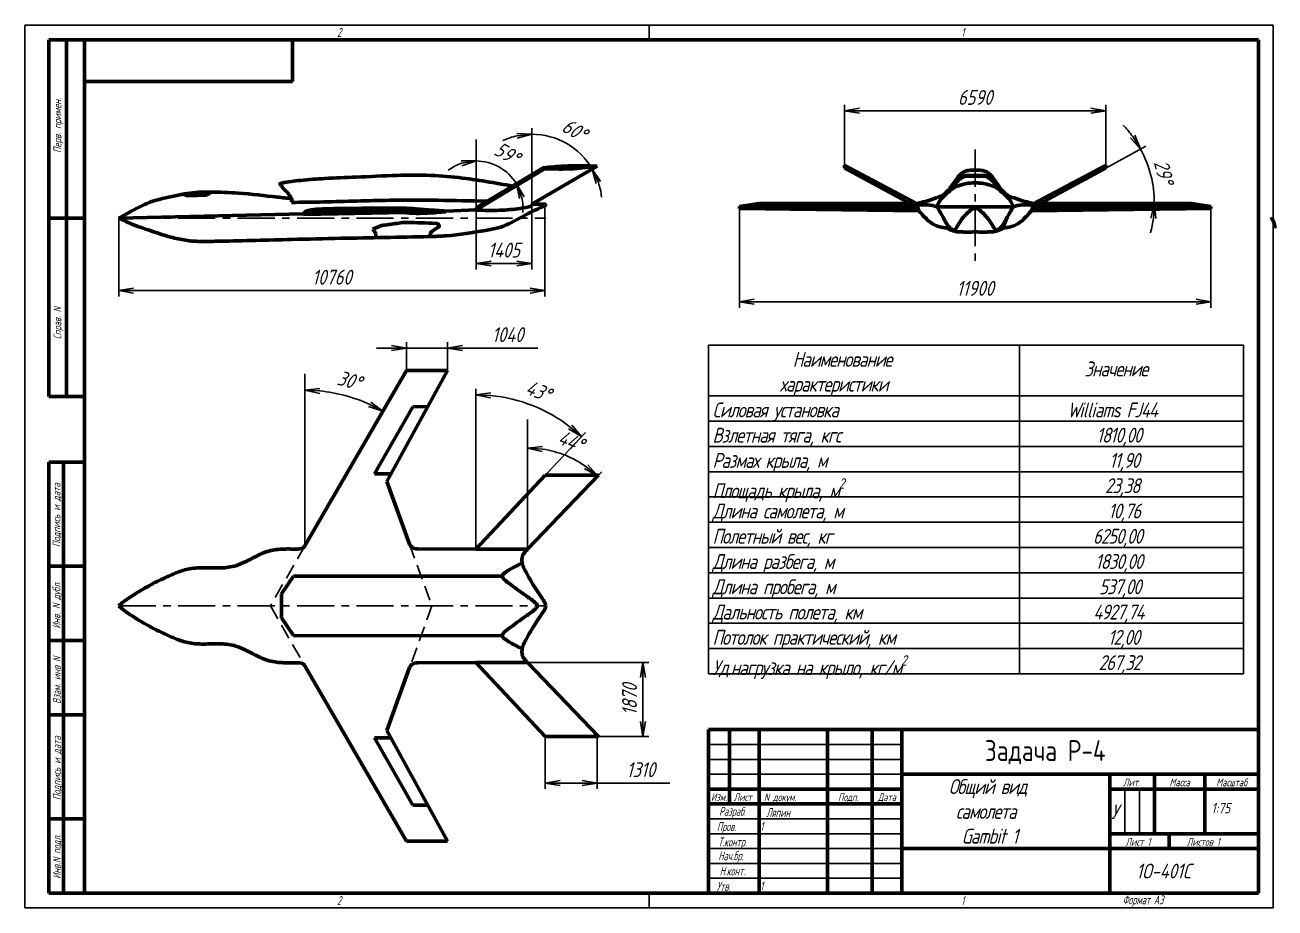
# Model space of a CAD drawing. Header units: millimetres. Extents: x -985956116104 to 1932156, y -552630487266 to 633586.
# Drawn here: x 5975.8 to 6396.4, y 34982.3 to 35279.3 of the extents above; entities that cross this region are included whole.
import ezdxf
from ezdxf.enums import TextEntityAlignment as Align

# ---------------------------------------------------------------- set-up
doc = ezdxf.new("R2010")
doc.units = ezdxf.units.MM
doc.linetypes.add('CENTER', pattern=[2, 1.25, -0.25, 0.25, -0.25])
doc.linetypes.add('DASHED', pattern=[0.75, 0.5, -0.25])
for name, color, linetype, lineweight in [('_axes (Оси)', 6, 'CENTER', 30), ('_basic (Основной)', 4, 'Continuous', 60), ('_contour (Тонкий)', 7, 'Continuous', 30), ('_inscription (Знаки)', 30, 'Continuous', 80), ('_invisible (Невидимый)', 1, 'DASHED', 30), ('_remote (Тонкий)', 9, 'Continuous', 30), ('_text (Надписи)', 2, 'Continuous', 30)]:
    doc.layers.add(name, color=color, linetype=linetype, lineweight=lineweight)
doc.styles.add('ESKD', font='eskd.shx', dxfattribs={"oblique": 15, "height": 5})
doc.dimstyles.new('ESKD', dxfattribs={"dimtxt": 5, "dimasz": 5, "dimexe": 2, "dimexo": 0, "dimgap": 2, "dimtad": 1, "dimtoh": 1, "dimzin": 12, "dimdsep": 46, "dimtxsty": 'ESKD', "dimblk1": 'OPEN', "dimblk2": 'OPEN', "dimsah": 1, "dimcen": 5, "dimclrd": 256, "dimclre": 256, "dimclrt": 2, "dimadec": 0, "dimazin": 0, "dimtfac": 1, "dimtmove": 0, "dimatfit": 3, "dimldrblk": 'OPEN', "dimfxl": 1, "dimtolj": 1, "dimtzin": 12, "dimlwd": -1, "dimlwe": -1, "dimarcsym": 0})

# ---------------------------------------------------------------- blocks, each defined once
blk = doc.blocks.new('_OPEN')
at = {"color": 0, "linetype": 'ByBlock'}
for p, q in [((-1, 0.167), (0, 0)), ((0, 0), (-1, -0.167)), ((0, 0), (-1, 0))]:
    blk.add_line(p, q, dxfattribs=at)
blk = doc.blocks.new('*D159')
at = {"layer": '_contour (Тонкий)', "transparency": 16777216}
for p, q in [((6127.58, 35218.63), (6127.58, 35235.59)), ((6128.26, 35218.25), (6142.85, 35226.89))]:
    blk.add_line(p, q, dxfattribs=at)
for start, end in [(108.2726, 126.5453), (30.646, 90), (354.1007, 12.3733)]:
    blk.add_arc((6127.58, 35217.84), 15.74, start, end, dxfattribs=at)
at = {"layer": '_contour (Тонкий)', "transparency": 16777216, "xscale": 5, "yscale": 5, "zscale": 5}
for p, rotation in [((6127.58, 35233.59), 9.13632201867267), ((6141.12, 35225.87), 111.5096560559234)]:
    blk.add_blockref('_OPEN', p, dxfattribs=dict(at, rotation=rotation))
at = {"layer": '_contour (Тонкий)', "color": 2, "transparency": 16777216, "insert": (6137.98, 35236.1), "char_height": 5, "attachment_point": 5, "rotation": 330.323, "style": 'ESKD'}
blk.add_mtext('\\A1;59%%d', dxfattribs=at)
blk = doc.blocks.new('*D160')
at = {"layer": '_contour (Тонкий)', "transparency": 16777216}
for p, q in [((6146.31, 35220.18), (6146.31, 35244.56)), ((6147.33, 35219.6), (6168.39, 35231.87))]:
    blk.add_line(p, q, dxfattribs=at)
for start, end in [(102.1844, 114.3688), (30.2249, 90), (5.8561, 18.0405)]:
    blk.add_arc((6146.31, 35219), 23.56, start, end, dxfattribs=at)
at = {"layer": '_contour (Тонкий)', "transparency": 16777216, "xscale": 5, "yscale": 5, "zscale": 5}
for p, rotation in [((6146.31, 35242.56), 6.092197182976633), ((6166.66, 35230.86), 114.1326863469128)]:
    blk.add_blockref('_OPEN', p, dxfattribs=dict(at, rotation=rotation))
at = {"layer": '_contour (Тонкий)', "color": 2, "transparency": 16777216, "insert": (6160.67, 35244), "char_height": 5, "attachment_point": 5, "rotation": 330.1124, "style": 'ESKD'}
blk.add_mtext('\\A1;60%%d', dxfattribs=at)
blk = doc.blocks.new('*D161')
at = {"layer": '_contour (Тонкий)', "transparency": 16777216}
for p, q in [((6069.98, 35106.7), (6069.98, 35158.46)), ((6071.29, 35106.35), (6097.2, 35151.15))]:
    blk.add_line(p, q, dxfattribs=at)
blk.add_arc((6069.98, 35104.08), 52.38, 65.4351, 84.5284, dxfattribs=at)
at = {"layer": '_contour (Тонкий)', "transparency": 16777216, "xscale": 5, "yscale": 5, "zscale": 5}
for p, rotation in [((6069.98, 35156.46), 177.2641927663991), ((6096.2, 35149.42), 332.6992771616618)]:
    blk.add_blockref('_OPEN', p, dxfattribs=dict(at, rotation=rotation))
at = {"layer": '_contour (Тонкий)', "color": 2, "transparency": 16777216, "insert": (6084.92, 35159.78), "char_height": 5, "attachment_point": 5, "rotation": 344.9817, "style": 'ESKD'}
blk.add_mtext('\\A1;30%%d', dxfattribs=at)
blk = doc.blocks.new('*D163')
at = {"layer": '_contour (Тонкий)', "transparency": 16777216}
for p, q in [((6127.43, 35105.61), (6127.43, 35156.96)), ((6129.2, 35104.91), (6164.39, 35142.3))]:
    blk.add_line(p, q, dxfattribs=at)
blk.add_arc((6127.43, 35103.02), 51.94, 52.2611, 84.4824, dxfattribs=at)
at = {"layer": '_contour (Тонкий)', "transparency": 16777216, "xscale": 5, "yscale": 5, "zscale": 5}
for p, rotation in [((6127.43, 35154.96), 177.2412162404071), ((6163.02, 35140.85), 319.5022836391869)]:
    blk.add_blockref('_OPEN', p, dxfattribs=dict(at, rotation=rotation))
at = {"layer": '_contour (Тонкий)', "color": 2, "transparency": 16777216, "insert": (6148.52, 35156.22), "char_height": 5, "attachment_point": 5, "rotation": 338.3717, "style": 'ESKD'}
blk.add_mtext('\\A1;43%%d', dxfattribs=at)
blk = doc.blocks.new('*D164')
at = {"layer": '_contour (Тонкий)', "transparency": 16777216}
for p, q in [((6144.9, 35104.67), (6144.9, 35139.03)), ((6146.07, 35104.19), (6169.85, 35129))]:
    blk.add_line(p, q, dxfattribs=at)
blk.add_arc((6144.9, 35102.96), 34.07, 54.64, 81.5832, dxfattribs=at)
at = {"layer": '_contour (Тонкий)', "transparency": 16777216, "xscale": 5, "yscale": 5, "zscale": 5}
for p, rotation in [((6144.9, 35137.03), 175.7916156680211), ((6168.46, 35127.56), 320.4316411084169)]:
    blk.add_blockref('_OPEN', p, dxfattribs=dict(at, rotation=rotation))
at = {"layer": '_contour (Тонкий)', "color": 2, "transparency": 16777216, "insert": (6159.52, 35139.37), "char_height": 5, "attachment_point": 5, "rotation": 338.1116, "style": 'ESKD'}
blk.add_mtext('\\A1;44%%d', dxfattribs=at)
blk = doc.blocks.new('*D634')
at = {"layer": '_contour (Тонкий)', "transparency": 16777216}
for p, q in [((6150.72, 35219.1), (6150.72, 35187.99)), ((6007.3, 35214.38), (6007.3, 35187.99)), ((6012.3, 35189.99), (6145.72, 35189.99))]:
    blk.add_line(p, q, dxfattribs=at)
at = {"layer": 'Defpoints', "color": 0, "transparency": 16777216}
for p in [(6150.72, 35219.1), (6007.3, 35214.38), (6150.72, 35189.99)]:
    blk.add_point(p, dxfattribs=at)
at = {"layer": '_contour (Тонкий)', "transparency": 16777216, "xscale": 5, "yscale": 5, "zscale": 5, "rotation": 180}
blk.add_blockref('_OPEN', (6007.3, 35189.99), dxfattribs=at)
at = {"layer": '_contour (Тонкий)', "transparency": 16777216, "xscale": 5, "yscale": 5, "zscale": 5}
blk.add_blockref('_OPEN', (6150.72, 35189.99), dxfattribs=at)
at = {"layer": '_contour (Тонкий)', "color": 2, "transparency": 16777216, "insert": (6079.01, 35194.49), "char_height": 5, "attachment_point": 5, "style": 'ESKD'}
blk.add_mtext('\\A1;10760', dxfattribs=at)
blk = doc.blocks.new('*D635')
at = {"layer": '_contour (Тонкий)', "transparency": 16777216}
for p, q in [((6127.57, 35217.04), (6127.57, 35197.09)), ((6146.31, 35218.35), (6146.31, 35197.09)), ((6132.57, 35199.09), (6141.31, 35199.09))]:
    blk.add_line(p, q, dxfattribs=at)
at = {"layer": 'Defpoints', "color": 0, "transparency": 16777216}
for p in [(6127.57, 35217.04), (6146.31, 35218.35), (6146.31, 35199.09)]:
    blk.add_point(p, dxfattribs=at)
at = {"layer": '_contour (Тонкий)', "transparency": 16777216, "xscale": 5, "yscale": 5, "zscale": 5, "rotation": 180}
blk.add_blockref('_OPEN', (6127.57, 35199.09), dxfattribs=at)
at = {"layer": '_contour (Тонкий)', "transparency": 16777216, "xscale": 5, "yscale": 5, "zscale": 5}
blk.add_blockref('_OPEN', (6146.31, 35199.09), dxfattribs=at)
at = {"layer": '_contour (Тонкий)', "color": 2, "transparency": 16777216, "insert": (6136.94, 35203.59), "char_height": 5, "attachment_point": 5, "style": 'ESKD'}
blk.add_mtext('\\A1;1405', dxfattribs=at)
blk = doc.blocks.new('*D636')
at = {"layer": '_contour (Тонкий)', "transparency": 16777216}
for p, q in [((6099.09, 35170.66), (6094.09, 35170.66)), ((6104.09, 35163.08), (6104.09, 35172.66)), ((6104.09, 35170.66), (6117.95, 35170.66)), ((6117.95, 35163.08), (6117.95, 35172.66)), ((6122.95, 35170.66), (6148.38, 35170.66))]:
    blk.add_line(p, q, dxfattribs=at)
at = {"layer": 'Defpoints', "color": 0, "transparency": 16777216}
for p in [(6117.95, 35170.66), (6104.09, 35163.08), (6117.95, 35163.08)]:
    blk.add_point(p, dxfattribs=at)
at = {"layer": '_contour (Тонкий)', "transparency": 16777216, "xscale": 5, "yscale": 5, "zscale": 5}
blk.add_blockref('_OPEN', (6104.09, 35170.66), dxfattribs=at)
at = {"layer": '_contour (Тонкий)', "transparency": 16777216, "xscale": 5, "yscale": 5, "zscale": 5, "rotation": 180}
blk.add_blockref('_OPEN', (6117.95, 35170.66), dxfattribs=at)
at = {"layer": '_contour (Тонкий)', "color": 2, "transparency": 16777216, "insert": (6138.17, 35175.16), "char_height": 5, "attachment_point": 5, "style": 'ESKD'}
blk.add_mtext('\\A1;1040', dxfattribs=at)
blk = doc.blocks.new('*D637')
at = {"layer": '_contour (Тонкий)', "transparency": 16777216}
for p, q in [((6144.9, 35064.89), (6185.68, 35064.89)), ((6183.68, 35059.89), (6183.68, 35044.99)), ((6150.8, 35039.99), (6185.68, 35039.99))]:
    blk.add_line(p, q, dxfattribs=at)
at = {"layer": 'Defpoints', "color": 0, "transparency": 16777216}
for p in [(6144.9, 35064.89), (6150.8, 35039.99), (6183.68, 35039.99)]:
    blk.add_point(p, dxfattribs=at)
at = {"layer": '_contour (Тонкий)', "transparency": 16777216, "xscale": 5, "yscale": 5, "zscale": 5}
for p, rotation in [((6183.68, 35064.89), 90), ((6183.68, 35039.99), 270)]:
    blk.add_blockref('_OPEN', p, dxfattribs=dict(at, rotation=rotation))
at = {"layer": '_contour (Тонкий)', "color": 2, "transparency": 16777216, "insert": (6179.18, 35052.44), "char_height": 5, "attachment_point": 5, "rotation": 90, "style": 'ESKD'}
blk.add_mtext('\\A1;1870', dxfattribs=at)
blk = doc.blocks.new('*D639')
at = {"layer": '_contour (Тонкий)', "transparency": 16777216}
for p, q in [((6150.8, 35039.99), (6150.8, 35022.34)), ((6168.24, 35039.99), (6168.24, 35022.34)), ((6155.8, 35024.34), (6163.24, 35024.34)), ((6168.24, 35024.34), (6192.71, 35024.34))]:
    blk.add_line(p, q, dxfattribs=at)
at = {"layer": 'Defpoints', "color": 0, "transparency": 16777216}
for p in [(6150.8, 35039.99), (6168.24, 35039.99), (6168.24, 35024.34)]:
    blk.add_point(p, dxfattribs=at)
at = {"layer": '_contour (Тонкий)', "transparency": 16777216, "xscale": 5, "yscale": 5, "zscale": 5, "rotation": 180}
blk.add_blockref('_OPEN', (6150.8, 35024.34), dxfattribs=at)
at = {"layer": '_contour (Тонкий)', "transparency": 16777216, "xscale": 5, "yscale": 5, "zscale": 5}
blk.add_blockref('_OPEN', (6168.24, 35024.34), dxfattribs=at)
at = {"layer": '_contour (Тонкий)', "color": 2, "transparency": 16777216, "insert": (6182.98, 35028.84), "char_height": 5, "attachment_point": 5, "style": 'ESKD'}
blk.add_mtext('\\A1;1310', dxfattribs=at)
blk = doc.blocks.new('*D640')
at = {"layer": '_contour (Тонкий)', "transparency": 16777216}
blk.add_line((6339.41, 35231.21), (6352.9, 35238.52), dxfattribs=at)
for start, end in [(35.948, 43.4308), (359.9526, 28.4653), (344.9871, 352.4698)]:
    blk.add_arc((6317.46, 35219.31), 38.31, start, end, dxfattribs=at)
at = {"layer": 'Defpoints', "color": 0, "transparency": 16777216}
for p in [(6339.41, 35231.21), (6355.25, 35225.6), (6314.76, 35219.31), (6317.46, 35219.31), (6368.16, 35219.27)]:
    blk.add_point(p, dxfattribs=at)
at = {"layer": '_contour (Тонкий)', "transparency": 16777216, "xscale": 5, "yscale": 5, "zscale": 5}
for p, rotation in [((6351.14, 35237.57), 302.2066410890864), ((6355.77, 35219.28), 86.21119021761704)]:
    blk.add_blockref('_OPEN', p, dxfattribs=dict(at, rotation=rotation))
at = {"layer": '_contour (Тонкий)', "color": 2, "transparency": 16777216, "insert": (6358.96, 35229.82), "char_height": 5, "attachment_point": 5, "rotation": 284.2089, "style": 'ESKD'}
blk.add_mtext('\\A1;29°', dxfattribs=at)
blk = doc.blocks.new('*D641')
at = {"layer": '_contour (Тонкий)', "transparency": 16777216}
for p, q in [((6251.51, 35232.19), (6251.51, 35252.45)), ((6256.51, 35250.45), (6334.41, 35250.45)), ((6339.41, 35232.19), (6339.41, 35252.45))]:
    blk.add_line(p, q, dxfattribs=at)
at = {"layer": 'Defpoints', "color": 0, "transparency": 16777216}
for p in [(6339.41, 35250.45), (6251.51, 35232.19), (6339.41, 35232.19)]:
    blk.add_point(p, dxfattribs=at)
at = {"layer": '_contour (Тонкий)', "transparency": 16777216, "xscale": 5, "yscale": 5, "zscale": 5, "rotation": 180}
blk.add_blockref('_OPEN', (6251.51, 35250.45), dxfattribs=at)
at = {"layer": '_contour (Тонкий)', "transparency": 16777216, "xscale": 5, "yscale": 5, "zscale": 5}
blk.add_blockref('_OPEN', (6339.41, 35250.45), dxfattribs=at)
at = {"layer": '_contour (Тонкий)', "color": 2, "transparency": 16777216, "insert": (6295.46, 35254.95), "char_height": 5, "attachment_point": 5, "style": 'ESKD'}
blk.add_mtext('\\A1;6590', dxfattribs=at)
blk = doc.blocks.new('*D717')
at = {"layer": '_contour (Тонкий)', "transparency": 16777216}
for p, q in [((6216.13, 35217.63), (6216.13, 35184.23)), ((6374.8, 35217.63), (6374.8, 35184.23)), ((6221.13, 35186.23), (6369.8, 35186.23))]:
    blk.add_line(p, q, dxfattribs=at)
at = {"layer": 'Defpoints', "color": 0, "transparency": 16777216}
for p in [(6216.13, 35217.63), (6374.8, 35217.63), (6374.8, 35186.23)]:
    blk.add_point(p, dxfattribs=at)
at = {"layer": '_contour (Тонкий)', "transparency": 16777216, "xscale": 5, "yscale": 5, "zscale": 5, "rotation": 180}
blk.add_blockref('_OPEN', (6216.13, 35186.23), dxfattribs=at)
at = {"layer": '_contour (Тонкий)', "transparency": 16777216, "xscale": 5, "yscale": 5, "zscale": 5}
blk.add_blockref('_OPEN', (6374.8, 35186.23), dxfattribs=at)
at = {"layer": '_contour (Тонкий)', "color": 2, "transparency": 16777216, "insert": (6295.46, 35190.73), "char_height": 5, "attachment_point": 5, "style": 'ESKD'}
blk.add_mtext('\\A1;11900', dxfattribs=at)

msp = doc.modelspace()

# ---------------------------------------------------------------- linework, layer by layer
at = {"layer": '_axes (Оси)', "ltscale": 10, "transparency": 33554687}
for p, q in [((6295.463, 35237.434), (6295.463, 35199.174)), ((6007.3, 35214.38), (6150.992, 35214.38)), ((6007.3, 35083.926), (6150.992, 35083.926))]:
    msp.add_line(p, q, dxfattribs=at)
at = {"layer": '_basic (Основной)', "transparency": 33554687}
for p, q in [((5983.775, 35274.311), (5995.775, 35274.311)), ((5983.775, 35154.311), (5983.775, 35274.311)), ((5989.775, 35274.311), (5989.775, 35154.311)), ((5995.775, 34987.311), (5995.775, 35274.311)), ((5995.775, 35274.311), (6390.775, 35274.311)), ((6065.775, 35260.311), (6065.775, 35274.311)), ((6390.775, 35274.311), (6390.775, 34987.311)), ((5995.775, 35260.311), (6065.775, 35260.311)), ((6251.512, 35232.186), (6275.868, 35219.31)), ((6251.512, 35232.186), (6251.512, 35231.212)), ((6339.413, 35232.186), (6315.057, 35219.31)), ((6339.413, 35232.186), (6339.413, 35231.212)), ((6150.533, 35230.968), (6127.575, 35217.101)), ((6127.579, 35217.845), (6150.362, 35231.343)), ((6168.303, 35231.817), (6146.294, 35218.995)), ((6150.533, 35230.968), (6150.324, 35231.321)), ((6251.512, 35231.212), (6273.468, 35219.308)), ((6339.413, 35231.212), (6317.457, 35219.308)), ((6028.632, 35222.374), (6030.534, 35221.89)), ((6030.534, 35221.89), (6036.818, 35222.035)), ((6036.818, 35222.035), (6038.717, 35223.102)), ((6007.3, 35214.38), (6069.444, 35215.817)), ((6069.577, 35215.524), (6069.444, 35215.817)), ((6069.577, 35215.524), (6103.783, 35216.2)), ((6069.755, 35216.19), (6100.715, 35216.931)), ((6100.715, 35216.931), (6103.727, 35216.606)), ((6103.727, 35216.606), (6103.783, 35216.2)), ((6117.33, 35216.731), (6107.368, 35217.526)), ((6117.33, 35216.731), (6127.575, 35217.101)), ((6117.33, 35216.731), (6117.335, 35216.504)), ((6127.579, 35217.845), (6127.575, 35217.101)), ((6150.72, 35219.097), (6146.294, 35218.995)), ((6146.294, 35218.995), (6146.309, 35218.349)), ((6222.764, 35219.266), (6216.127, 35218.293)), ((6222.622, 35218.804), (6216.127, 35218.293)), ((6216.127, 35218.293), (6216.127, 35217.63)), ((6222.72, 35218.161), (6216.127, 35217.63)), ((6276.529, 35216.769), (6216.127, 35217.63)), ((6276.168, 35218.78), (6222.622, 35218.804)), ((6276.168, 35217.763), (6222.72, 35218.161)), ((6276.168, 35219.31), (6222.764, 35219.266)), ((6276.168, 35218.78), (6276.161, 35217.763)), ((6276.168, 35218.78), (6276.168, 35219.31)), ((6276.529, 35216.769), (6276.168, 35217.763)), ((6314.396, 35216.769), (6314.757, 35217.763)), ((6314.396, 35216.769), (6374.798, 35217.63)), ((6314.757, 35219.31), (6368.161, 35219.266)), ((6314.757, 35218.78), (6314.757, 35219.31)), ((6314.757, 35218.78), (6368.303, 35218.804)), ((6314.757, 35218.78), (6314.764, 35217.763)), ((6314.757, 35217.763), (6368.205, 35218.161)), ((6368.161, 35219.266), (6374.798, 35218.293)), ((6368.205, 35218.161), (6374.798, 35217.63)), ((6368.303, 35218.804), (6374.798, 35218.293)), ((6374.798, 35218.293), (6374.798, 35217.63)), ((5983.775, 35214.311), (5995.775, 35214.311)), ((6095.753, 35211.912), (6092.82, 35210.658)), ((6092.82, 35210.658), (6093.799, 35209.129)), ((6093.799, 35209.129), (6093.823, 35207.772)), ((6111.93, 35209.218), (6112.322, 35208.175)), ((6069.979, 35104.08), (6104.091, 35163.075)), ((6117.954, 35163.075), (6097.514, 35125.821)), ((6104.091, 35163.075), (6117.954, 35163.075)), ((5983.775, 35154.311), (5995.775, 35154.311)), ((6106.323, 35150.931), (6093.335, 35128.298)), ((6111.311, 35150.968), (6106.323, 35150.931)), ((5995.775, 35132.311), (5983.775, 35132.311)), ((5983.775, 34987.311), (5983.775, 35132.311)), ((5988.775, 35132.311), (5988.775, 34987.311)), ((6093.335, 35128.298), (6098.874, 35128.298)), ((6127.425, 35103.017), (6150.798, 35127.857)), ((6168.75, 35127.857), (6144.895, 35102.962)), ((6150.798, 35127.857), (6168.75, 35127.857)), ((6097.514, 35125.821), (6105.178, 35104.668)), ((6107.967, 35103.079), (6127.425, 35103.017)), ((6127.425, 35103.017), (6144.895, 35102.962)), ((5983.775, 35097.311), (5995.775, 35097.311)), ((6062.059, 35087.988), (6066.091, 35093.939)), ((6066.091, 35093.939), (6136.313, 35093.955)), ((6062.059, 35083.926), (6062.059, 35087.988)), ((6062.059, 35083.926), (6062.059, 35083.926)), ((6062.059, 35083.926), (6062.059, 35079.864)), ((6062.059, 35083.926), (6062.059, 35083.926)), ((6062.059, 35079.864), (6066.091, 35073.912)), ((5995.775, 35072.311), (5983.775, 35072.311)), ((6066.091, 35073.912), (6136.313, 35073.896)), ((6107.967, 35064.773), (6127.425, 35064.834)), ((6127.425, 35064.834), (6144.895, 35064.889)), ((6127.425, 35064.834), (6150.798, 35039.994)), ((6168.75, 35039.994), (6144.895, 35064.889)), ((6069.979, 35063.772), (6104.091, 35004.776)), ((6097.514, 35042.03), (6105.178, 35063.183)), ((5983.775, 35047.311), (5995.775, 35047.311)), ((6106.323, 35016.92), (6093.335, 35039.553)), ((6093.335, 35039.553), (6098.874, 35039.553)), ((6117.954, 35004.776), (6097.514, 35042.03)), ((6150.798, 35039.994), (6168.75, 35039.994)), ((6270.775, 34987.311), (6270.775, 35042.311)), ((6111.311, 35016.883), (6106.323, 35016.92)), ((5995.775, 35012.311), (5983.775, 35012.311)), ((6104.091, 35004.776), (6117.954, 35004.776)), ((5983.775, 34987.311), (5995.775, 34987.311)), ((6390.775, 34987.311), (5995.775, 34987.311))]:
    msp.add_line(p, q, dxfattribs=at)
at = {"layer": '_basic (Основной)', "linetype": 'Continuous', "transparency": 33554687}
for p, q in [((6205.775, 35042.311), (6390.775, 35042.311)), ((6205.775, 34987.311), (6205.775, 35042.311)), ((6212.775, 35017.311), (6212.775, 35042.311)), ((6222.775, 35042.311), (6222.775, 34987.311)), ((6245.775, 34987.311), (6245.775, 35042.311)), ((6260.775, 35042.311), (6260.775, 34987.311)), ((6390.775, 35027.311), (6270.775, 35027.311)), ((6340.775, 35027.311), (6340.775, 34987.311)), ((6355.775, 35027.311), (6355.775, 35007.311)), ((6372.775, 35007.311), (6372.775, 35027.311)), ((6270.775, 35022.311), (6205.775, 35022.311)), ((6340.775, 35022.311), (6390.775, 35022.311)), ((6205.775, 35017.311), (6270.775, 35017.311)), ((6390.775, 35007.311), (6340.775, 35007.311)), ((6360.775, 35002.311), (6360.775, 35007.311)), ((6270.775, 35002.311), (6390.775, 35002.311))]:
    msp.add_line(p, q, dxfattribs=at)
at = {"layer": '_basic (Основной)', "transparency": 33554687}
for points, start_tangent, end_tangent in [([(6065.439, 35219.649), (6065.559, 35220.224), (6065.41, 35220.917), (6064.275, 35222.588), (6062.031, 35225.185), (6061.726, 35225.517), (6061.528, 35225.851), (6061.841, 35226.049), (6062.284, 35226.165), (6068.56, 35227.052), (6076.628, 35227.684), (6087.096, 35228.138), (6100.995, 35228.735), (6110.88, 35228.794), (6121.797, 35227.966), (6139.959, 35225.12)], (0.0038824, 0.0129931), (0.0131361, -0.0023244)), ([(6150.324, 35231.321), (6157.103, 35231.846), (6168.303, 35231.817)], (0.0132861, 0.0012299), (0.0133457, -0.0003648)), ([(6168.303, 35231.817), (6160.446, 35230.982), (6150.533, 35230.968)], (-0.013242, -0.0017185), (-0.0133541, 0.0003692)), ([(6276.168, 35219.31), (6278.645, 35219.95), (6282.383, 35221.148), (6285.368, 35222.598), (6287.491, 35225.17), (6289.277, 35227.595), (6291.006, 35229.491), (6292.29, 35230.16), (6293.517, 35230.411), (6294.744, 35230.439), (6295.463, 35230.439)], (0.0129679, 0.0032103), (0.0133294, 0.0000283)), ([(6295.463, 35228.427), (6293.852, 35228.476), (6292.875, 35228.49), (6291.977, 35228.37), (6291.163, 35228.059), (6289.982, 35227.232), (6288.502, 35225.689), (6287.597, 35224.692), (6286.762, 35223.745), (6286.065, 35222.814)], (-0.0133276, 0.000363), (-0.0077906, -0.0108349)), ([(6295.463, 35228.68), (6294.063, 35228.716), (6292.232, 35228.662), (6290.993, 35228.285), (6290.257, 35227.819), (6288.713, 35226.33), (6286.992, 35224.454)], (-0.0133156, 0.0003241), (-0.0089894, -0.0098227)), ([(6314.757, 35219.31), (6312.28, 35219.95), (6308.542, 35221.148), (6305.557, 35222.598), (6303.434, 35225.17), (6301.648, 35227.595), (6299.919, 35229.491), (6298.636, 35230.16), (6297.408, 35230.411), (6296.181, 35230.439), (6295.463, 35230.439)], (-0.0129679, 0.0032103), (-0.0133294, 0.0000283)), ([(6295.463, 35228.68), (6296.862, 35228.716), (6298.693, 35228.662), (6299.932, 35228.285), (6300.668, 35227.819), (6302.212, 35226.33), (6303.933, 35224.454)], (0.0133156, 0.0003241), (0.0089894, -0.0098227)), ([(6295.463, 35228.427), (6297.073, 35228.476), (6298.05, 35228.49), (6298.948, 35228.37), (6299.762, 35228.059), (6300.943, 35227.232), (6302.423, 35225.689), (6303.328, 35224.692), (6304.163, 35223.745), (6304.86, 35222.814)], (0.0133276, 0.000363), (0.0077906, -0.0108349)), ([(6282.642, 35218.141), (6282.948, 35219), (6284.128, 35220.92), (6286.455, 35223.138), (6288.534, 35224.628), (6290.396, 35225.433), (6292.132, 35225.916), (6294.191, 35226.167), (6295.463, 35226.167)], (0.0041658, 0.012681), (0.0133352, -0.000237)), ([(6308.283, 35218.141), (6307.977, 35219), (6306.797, 35220.92), (6304.47, 35223.138), (6302.391, 35224.628), (6300.529, 35225.433), (6298.793, 35225.916), (6296.734, 35226.167), (6295.463, 35226.167)], (-0.0041658, 0.012681), (-0.0133352, -0.000237)), ([(6007.3, 35214.38), (6010.608, 35216.172), (6017.799, 35219.686), (6026.272, 35221.874), (6030.285, 35222.669), (6038.103, 35223.106), (6047.7, 35222.755), (6060.755, 35221.424), (6065.41, 35220.917)], (0.0117188, 0.0063305), (0.0132554, -0.001425)), ([(6065.439, 35219.649), (6076.377, 35219.795), (6098.453, 35220.357), (6131.271, 35220.032)], (0.0133328, 0.0001322), (0.0133342, -0.0003008)), ([(6007.3, 35214.38), (6011.528, 35212.454), (6017.527, 35210.272), (6024.842, 35207.978), (6029.897, 35206.916), (6031.905, 35206.646), (6034.945, 35206.52), (6041.353, 35206.592), (6065.435, 35207.178), (6082.058, 35207.56), (6111.702, 35208.157), (6117.528, 35208.419), (6130.759, 35210.235), (6134.992, 35211.076), (6141.984, 35214.216), (6150.376, 35218.345), (6150.878, 35218.676), (6150.937, 35218.911), (6150.72, 35219.097)], (0.01205, -0.0057322), (-0.0135278, 0.0072665)), ([(6069.444, 35215.817), (6069.843, 35216.277), (6071.102, 35216.907), (6074.77, 35217.409), (6084.335, 35217.608)], (0.008266, 0.0106274), (0.0133499, 0.0000935)), ([(6107.368, 35217.526), (6103.126, 35217.697), (6093.707, 35217.699), (6084.335, 35217.608)], (-0.0133206, 0.0006221), (-0.0133315, -0.000116)), ([(6103.727, 35216.606), (6106.987, 35216.978), (6111.196, 35217.076), (6117.33, 35216.731)], (0.0132272, 0.0017433), (0.0132996, -0.0009726)), ([(6103.783, 35216.2), (6105.229, 35216.057), (6107.542, 35215.958), (6111.052, 35216.039), (6117.335, 35216.504)], (0.0132582, -0.001435), (0.0132868, 0.0011419)), ([(6146.309, 35218.349), (6142.363, 35217.628), (6135.554, 35216.999), (6127.575, 35217.042)], (-0.013087, -0.0025685), (-0.0133349, 0.0003429)), ([(6276.168, 35218.78), (6278.184, 35218.774), (6280.959, 35218.648), (6282.642, 35218.141)], (0.0132973, -0.00014), (0.012649, -0.004504)), ([(6285.782, 35211.082), (6284.002, 35211.301), (6281.078, 35212.476), (6278.011, 35215.169), (6276.529, 35216.769)], (-0.0133063, 0.0011376), (-0.0089963, 0.0098108)), ([(6282.642, 35218.141), (6284.324, 35215.283), (6286.814, 35211.242), (6287.704, 35210.421), (6288.432, 35209.942)], (0.0069415, -0.0113492), (0.0113635, -0.0070096)), ([(6282.642, 35218.141), (6285.036, 35218.108), (6291.015, 35218.126), (6295.463, 35218.126)], (0.0133319, -0.0002212), (0.0133332, -0.0000284)), ([(6295.463, 35218.126), (6294.118, 35217.172), (6291.154, 35214.181), (6288.432, 35209.942)], (-0.0110256, -0.0075085), (-0.0067163, -0.0115509)), ([(6308.283, 35218.141), (6305.889, 35218.108), (6299.91, 35218.126), (6295.463, 35218.126)], (-0.0133319, -0.0002212), (-0.0133332, -0.0000284)), ([(6295.463, 35218.126), (6296.807, 35217.172), (6299.771, 35214.181), (6302.493, 35209.942)], (0.0110256, -0.0075085), (0.0067163, -0.0115509)), ([(6308.283, 35218.141), (6306.601, 35215.283), (6304.111, 35211.242), (6303.221, 35210.421), (6302.493, 35209.942)], (-0.0069415, -0.0113492), (-0.0113635, -0.0070096)), ([(6305.143, 35211.082), (6306.923, 35211.301), (6309.847, 35212.476), (6312.914, 35215.169), (6314.396, 35216.769)], (0.0133063, 0.0011376), (0.0089963, 0.0098108)), ([(6314.757, 35218.78), (6312.741, 35218.774), (6309.967, 35218.648), (6308.283, 35218.141)], (-0.0132973, -0.00014), (-0.012649, -0.004504)), ([(6111.93, 35209.218), (6113.418, 35210.398), (6114.682, 35211.204), (6115.026, 35211.445), (6115.179, 35211.565), (6115.113, 35211.874), (6114.633, 35212.484), (6114.145, 35212.57), (6104.208, 35212.864), (6102.668, 35212.829), (6100.364, 35212.504), (6095.753, 35211.912)], (0.0100724, 0.008702), (-0.0132496, -0.0014776)), ([(6305.143, 35211.082), (6305.123, 35211.547), (6305.346, 35212.472), (6306.291, 35214.704)], (-0.0011485, 0.0133668), (0.0055144, 0.0120654)), ([(6396.33, 35211.02), (6396.35, 35211.485), (6396.127, 35212.41), (6395.182, 35214.641)], (0.0011485, 0.0133668), (-0.0055144, 0.0120654)), ([(6295.463, 35209.717), (6292.752, 35209.662), (6291.167, 35209.689), (6289.746, 35209.744), (6288.051, 35210.044), (6285.782, 35211.082)], (-0.0133294, -0.000434), (-0.0118265, 0.0063984)), ([(6295.463, 35209.717), (6298.173, 35209.662), (6299.758, 35209.689), (6301.18, 35209.744), (6302.874, 35210.044), (6305.143, 35211.082)], (0.0133294, -0.000434), (0.0118265, 0.0063984)), ([(6007.3, 35083.926), (6008.917, 35085.298), (6013.566, 35088.375), (6019, 35091.527), (6024.179, 35093.971), (6027.951, 35095.548), (6030.013, 35096.127), (6032.346, 35096.562), (6038.018, 35096.726), (6041.726, 35096.708), (6046.714, 35097.452), (6049.807, 35098.719), (6054.446, 35101.056), (6056.562, 35101.997), (6059.185, 35102.667), (6063.986, 35103.066), (6066.669, 35103.03), (6067.881, 35103.066), (6068.695, 35103.193), (6069.455, 35103.518), (6069.979, 35104.08)], (0.010033, 0.0088034), (0.0083522, 0.0107027)), ([(6105.178, 35104.668), (6105.876, 35103.644), (6107.967, 35103.079)], (0.0065296, -0.0123915), (0.0145778, -0.0010825)), ([(6144.895, 35102.962), (6144.159, 35102.221), (6143.327, 35101.086), (6143.025, 35100.065), (6143.1, 35098.363), (6144.745, 35094.542), (6149.894, 35086.29), (6150.82, 35084.683), (6150.992, 35083.926)], (-0.0095213, -0.009285), (0.0024035, -0.0132154)), ([(6143.097, 35098.377), (6141.467, 35097.564), (6139.433, 35096.48), (6137.684, 35095.395), (6136.81, 35094.691), (6136.43, 35094.311), (6136.315, 35094.007), (6136.582, 35093.341), (6138.597, 35091.533), (6144.304, 35087.366), (6147.251, 35085.178), (6147.992, 35084.436), (6148.192, 35084.138), (6148.231, 35083.926)], (-0.011963, -0.0058985), (0.0014632, -0.0134765)), ([(6007.3, 35083.926), (6008.917, 35082.554), (6013.566, 35079.476), (6019, 35076.324), (6024.179, 35073.88), (6027.951, 35072.303), (6030.013, 35071.724), (6032.346, 35071.289), (6038.018, 35071.125), (6041.726, 35071.143), (6046.714, 35070.399), (6049.807, 35069.132), (6054.446, 35066.795), (6056.562, 35065.854), (6059.185, 35065.184), (6063.986, 35064.786), (6066.669, 35064.821), (6067.881, 35064.785), (6068.695, 35064.659), (6069.455, 35064.333), (6069.979, 35063.772)], (0.010033, -0.0088034), (0.0083522, -0.0107027)), ([(6143.097, 35069.474), (6141.467, 35070.287), (6139.433, 35071.372), (6137.684, 35072.456), (6136.81, 35073.16), (6136.43, 35073.54), (6136.315, 35073.845), (6136.582, 35074.511), (6138.597, 35076.318), (6144.304, 35080.485), (6147.251, 35082.673), (6147.992, 35083.415), (6148.192, 35083.713), (6148.231, 35083.926)], (-0.011963, 0.0058985), (0.0014632, 0.0134765)), ([(6144.895, 35064.889), (6144.159, 35065.63), (6143.327, 35066.765), (6143.025, 35067.786), (6143.1, 35069.489), (6144.745, 35073.309), (6149.894, 35081.561), (6150.82, 35083.168), (6150.992, 35083.926)], (-0.0095213, 0.009285), (0.0024035, 0.0132154)), ([(6105.178, 35063.183), (6105.876, 35064.207), (6107.967, 35064.773)], (0.0065296, 0.0123915), (0.0145778, 0.0010825))]:
    msp.add_spline(points, degree=3, dxfattribs=dict(at, start_tangent=start_tangent, end_tangent=end_tangent))
at = {"layer": '_contour (Тонкий)', "transparency": 33554687}
for p, q in [((5975.775, 34982.311), (5975.775, 35279.311)), ((5975.775, 35279.311), (6395.775, 35279.311)), ((6185.775, 35274.311), (6185.775, 35279.311)), ((6395.775, 35279.311), (6395.775, 34982.311)), ((6127.579, 35217.845), (6127.579, 35240.82)), ((6146.309, 35219.003), (6146.309, 35244.176)), ((6205.775, 35171.573), (6385.775, 35171.573)), ((6205.775, 35171.573), (6205.775, 35163.073)), ((6310.411, 35154.573), (6310.411, 35171.573)), ((6385.775, 35154.573), (6385.775, 35171.573)), ((6069.979, 35104.08), (6069.979, 35161.932)), ((6205.775, 35163.073), (6205.775, 35154.573)), ((6205.775, 35154.573), (6385.775, 35154.573)), ((6205.775, 35154.573), (6205.775, 35146.073)), ((6310.411, 35154.573), (6310.411, 35061.073)), ((6385.775, 35154.573), (6385.775, 35147.574)), ((6144.895, 35102.962), (6144.895, 35146.568)), ((6205.775, 35146.073), (6385.775, 35146.073)), ((6205.775, 35146.073), (6205.775, 35137.573)), ((6385.775, 35147.574), (6385.775, 35061.073)), ((6127.425, 35103.017), (6127.425, 35143.022)), ((6205.775, 35137.573), (6385.775, 35137.573)), ((6205.775, 35137.573), (6205.775, 35129.073)), ((6205.775, 35129.073), (6385.775, 35129.073)), ((6205.775, 35129.073), (6205.775, 35120.573)), ((6205.775, 35120.573), (6385.775, 35120.573)), ((6205.775, 35120.573), (6205.775, 35112.073)), ((6205.775, 35112.073), (6385.775, 35112.073)), ((6205.775, 35112.073), (6205.775, 35103.573)), ((6205.775, 35103.573), (6385.775, 35103.573)), ((6205.775, 35103.573), (6205.775, 35095.073)), ((6205.775, 35095.073), (6385.775, 35095.073)), ((6205.775, 35095.073), (6205.775, 35086.573)), ((6205.775, 35086.573), (6385.775, 35086.573)), ((6205.775, 35086.573), (6205.775, 35078.073)), ((6205.775, 35078.073), (6385.775, 35078.073)), ((6205.775, 35078.073), (6205.775, 35069.573)), ((6205.775, 35069.573), (6385.775, 35069.573)), ((6205.775, 35069.573), (6205.775, 35061.073)), ((6205.775, 35061.073), (6385.775, 35061.073)), ((6185.775, 34982.311), (6185.775, 34987.311)), ((6395.775, 34982.311), (5975.775, 34982.311))]:
    msp.add_line(p, q, dxfattribs=at)
at = {"layer": '_invisible (Невидимый)', "ltscale": 10, "transparency": 33554687}
for p, q in [((6069.979, 35104.08), (6058.326, 35083.926)), ((6105.178, 35104.668), (6112.693, 35083.926)), ((6058.326, 35083.926), (6069.979, 35063.772)), ((6112.693, 35083.926), (6105.178, 35063.183))]:
    msp.add_line(p, q, dxfattribs=at)
at = {"layer": '_remote (Тонкий)', "linetype": 'Continuous', "transparency": 33554687}
for p, q in [((6205.775, 35037.311), (6270.775, 35037.311)), ((6270.775, 35032.311), (6205.775, 35032.311)), ((6205.775, 35027.311), (6270.775, 35027.311)), ((6270.775, 35012.311), (6205.775, 35012.311)), ((6205.775, 35007.311), (6270.775, 35007.311)), ((6270.775, 35002.311), (6205.775, 35002.311)), ((6205.775, 34997.311), (6270.775, 34997.311)), ((6270.775, 34992.311), (6205.775, 34992.311))]:
    msp.add_line(p, q, dxfattribs=at)
at = {"layer": '_remote (Тонкий)', "transparency": 33554687}
for p, q in [((6345.775, 35007.311), (6345.775, 35022.311)), ((6350.775, 35022.311), (6350.775, 35007.311))]:
    msp.add_line(p, q, dxfattribs=at)

# ---------------------------------------------------------------- texts
at = {"layer": '_contour (Тонкий)', "color": 2, "transparency": 33554687, "char_height": 5, "attachment_point": 1, "style": 'ESKD'}
for s, width, heights, insert in [('\\pi26.98394;{\\T0.9;Наименование\\P\\pi22.65061;характеристики}', 103.15836, [17.305], (6207.11, 35169.346)), ('\\pi21.82565;{\\T0.9;Значение}', 75.36466, [17.305], (6310.411, 35166.125)), ('{\\T0.9;Силовая установка}', 88.66534, [5.754], (6207.11, 35152.346)), ('\\pi14.72774;{\\T0.9;Williams FJ44}', 74.06872, [5.754], (6311.746, 35152.346)), ('{\\T0.9;Взлетная тяга, кгс}', 88.66534, [5.754], (6207.11, 35143.846)), ('\\pi24.55817;{\\T0.9;1810,00}', 74.06872, [5.754], (6311.746, 35143.846)), ('{\\T0.9;Размах крыла, м}', 88.66534, [5.754], (6207.11, 35135.346)), ('\\pi28.84388;{\\T0.9;11,90}', 74.06872, [5.754], (6311.746, 35135.346)), ('\\A1;{\\T0.9;Площадь крыла, м\\H0.7x;\\S2^ ;}', 88.66534, [5.754], (6207.11, 35126.859)), ('\\pi27.41256;{\\T0.9;23,38}', 74.06872, [5.754], (6311.746, 35126.846)), ('{\\T0.9;Длина самолета, м}', 88.66534, [5.754], (6207.11, 35118.346)), ('\\pi28.50246;{\\T0.9;10,76}', 74.06872, [5.754], (6311.746, 35118.346)), ('{\\T0.9;Полетный вес, кг}', 88.66534, [5.754], (6207.11, 35109.846)), ('\\pi23.37349;{\\T0.9;6250,00}', 74.06872, [5.754], (6311.746, 35109.846)), ('{\\T0.9;Длина разбега, м}', 88.66534, [5.754], (6207.11, 35101.346)), ('\\pi24.1296;{\\T0.9;1830,00}', 74.06872, [5.754], (6311.746, 35101.346)), ('{\\T0.9;Длина пробега, м}', 88.66534, [5.754], (6207.11, 35092.846)), ('\\pi25.4292;{\\T0.9;537,00}', 74.06872, [5.754], (6311.746, 35092.846)), ('{\\T0.9;Дальность полета, км}', 88.66534, [5.754], (6207.11, 35084.346)), ('\\pi23.46293;{\\T0.9;4927,74}', 74.06872, [5.754], (6311.746, 35084.346)), ('{\\T0.9;Потолок практический, км}', 107.74218, [5.754], (6207.11, 35075.846)), ('\\pi28.41531;{\\T0.9;12,00}', 74.06872, [5.754], (6311.746, 35075.846)), ('\\A1;{\\T0.9;Уд.нагрузка на крыло, кг/м\\H0.7x;\\S2^ ;}', 107.01635, [4.393], (6207.11, 35067.346)), ('\\pi25.30161;{\\T0.9;267,32}', 74.06872, [5.754], (6311.746, 35067.346)), ('\\pi15.82436;{\\T0.9;Общий вид\\P\\pi18.22485;самолета \\P\\pi20.10687;Gambit 1}', 70.09073, [25.222], (6270.775, 35025.635))]:
    msp.add_mtext_dynamic_manual_height_columns(s, width=width, gutter_width=12.5, heights=heights, dxfattribs=dict(at, insert=insert))
at = {"layer": '_inscription (Знаки)', "transparency": 33554687, "style": 'ESKD'}
msp.add_text('Задача Р-4', height=7, dxfattribs=at).set_placement((6298.768, 35031.763))
at = {"layer": '_text (Надписи)', "transparency": 33554687, "style": 'ESKD', "oblique": 15, "width": 0.8}
for s, height, p in [('2', 3, (6080.775, 35275.311)), ('1', 3, (6290.775, 35275.311)), ('N докум.', 2.6, (6224.408, 35018.298)), ('Ляпин', 3, (6225.175, 35012.914)), ('1', 3, (6223.145, 35008.257)), ('1', 3, (6223.145, 34988.189)), ('2', 3, (6080.775, 34983.311)), ('1', 3, (6290.775, 34983.311)), ('Формат А3', 3, (6345.087, 34983.554))]:
    msp.add_text(s, height=height, dxfattribs=at).set_placement(p)
at = {"layer": '_text (Надписи)', "transparency": 33554687, "style": 'ESKD', "oblique": 15}
for s, p in [('Перв. примен.', (5987.979, 35245.506)), ('Подпись и дата', (5987.649, 35114.459)), ('Подпись и дата', (5987.782, 35029.35))]:
    msp.add_text(s, height=2.6, rotation=90, dxfattribs=at).set_placement(p, align=Align.CENTER)
at = {"layer": '_text (Надписи)', "transparency": 33554687, "style": 'ESKD', "oblique": 15, "width": 0.8}
for s, p in [('Справ. N', (5987.976, 35179.002)), ('Инв. N дубл.', (5987.642, 35084.206)), ('Взам. инв N', (5987.768, 35058.889)), ('Инв.N подл.', (5987.76, 34999.607))]:
    msp.add_text(s, height=2.6, rotation=90, dxfattribs=at).set_placement(p, align=Align.CENTER)
for s, height, p in [('Лит.', 2.6, (6348.065, 35023.268)), ('Масса', 2.6, (6364.288, 35023.268)), ('Масштаб', 2.6, (6381.786, 35023.268)), ('Изм.', 2.6, (6209.275, 35018.311)), ('Лист', 2.6, (6217.275, 35018.311)), ('Подп.', 2.6, (6252.775, 35018.311)), ('Дата', 2.6, (6265.775, 35018.311)), ('Разраб.', 3, (6213.775, 35013.311)), ('Пров.', 3, (6211.775, 35008.168)), ('Т.контр.', 3, (6213.775, 35003.026)), ('Лист 1', 2.6, (6350.262, 35003.239)), ('Листов 1', 2.6, (6372.236, 35003.239)), ('Hач.бр.', 3, (6213.275, 34998.383)), ('H.конт.', 3, (6213.775, 34993.24)), ('Утв.', 3, (6210.775, 34988.097))]:
    msp.add_text(s, height=height, dxfattribs=at).set_placement(p, align=Align.CENTER)
at = {"layer": '_text (Надписи)', "transparency": 33554687, "attachment_point": 1, "style": 'ESKD'}
for s, heights, insert, char_height in [('1:75', [3.5], (6374.931, 35017.654), 3.5), ('У', [0], (6341.203, 35017.196), 5)]:
    msp.add_mtext_dynamic_manual_height_columns(s, width=10.69599, gutter_width=25, heights=heights, dxfattribs=dict(at, insert=insert, char_height=char_height))
at = {"layer": '_text (Надписи)', "transparency": 33554687, "insert": (6340.775, 34997.228), "char_height": 5, "width": 50.53786, "attachment_point": 1, "line_spacing_factor": 0.857143, "style": 'ESKD'}
msp.add_mtext('\\pi8.87226;1О-401С', dxfattribs=at)

# ---------------------------------------------------------------- dimensions: what is measured, and where the dimension line sits
at = {"layer": '_contour (Тонкий)', "transparency": 33554687}
for p1, p2, distance, text, picture, middle in [((6251.512, 35232.186), (6339.413, 35232.186), 18.268, '6590', '*D641', (6295.463, 35254.954)), ((6216.127, 35217.63), (6374.798, 35217.63), -31.395, '11900', '*D717', (6295.463, 35190.735))]:
    dim = msp.add_aligned_dim(p1=p1, p2=p2, distance=distance, text=text, dimstyle='ESKD', dxfattribs=at)
    dim.commit()
    dim.dimension.update_dxf_attribs({"geometry": picture, "text_midpoint": middle})
for base, center, p1, p2, picture, middle in [((6161.403, 35237.088), (6146.309, 35219.003), (6146.309, 35220.181), (6147.327, 35219.596), '*D160', (6160.673, 35243.996)), ((6137.608, 35229.981), (6127.579, 35217.845), (6128.256, 35218.246), (6127.579, 35218.632), '*D159', (6137.984, 35236.103)), ((6087.914, 35153.29), (6069.979, 35104.08), (6071.29, 35106.347), (6069.979, 35106.698), '*D161', (6084.924, 35159.783)), ((6152.478, 35148.517), (6127.425, 35103.017), (6129.205, 35104.909), (6127.425, 35105.614), '*D163', (6148.522, 35156.225)), ((6161.507, 35132.705), (6144.895, 35102.962), (6144.895, 35104.665), (6146.074, 35104.192), '*D164', (6159.522, 35139.368))]:
    dim = msp.add_angular_dim_3p(base=base, center=center, p1=p1, p2=p2, dimstyle='ESKD', dxfattribs=at)
    dim.commit()
    dim.dimension.update_dxf_attribs({"geometry": picture, "text_midpoint": middle})
dim = msp.add_angular_dim_2l(base=(6355.249, 35225.603), line1=((6314.757, 35219.31), (6368.161, 35219.266)), line2=((6339.413, 35231.212), (6317.457, 35219.308)), dimstyle='ESKD', dxfattribs=at)
dim.commit()
dim.dimension.update_dxf_attribs({"geometry": '*D640', "text_midpoint": (6358.96, 35229.817)})
for base, p1, p2, text, picture, middle in [((6150.72, 35189.993), (6007.3, 35214.38), (6150.72, 35219.097), '10760', '*D634', (6079.01, 35189.993)), ((6146.309, 35199.09), (6127.575, 35217.042), (6146.309, 35218.349), '1405', '*D635', (6136.942, 35199.09))]:
    dim = msp.add_linear_dim(base=base, p1=p1, p2=p2, text=text, dimstyle='ESKD', dxfattribs=at)
    dim.commit()
    dim.dimension.update_dxf_attribs({"geometry": picture, "text_midpoint": middle, "dimtype": 160})
for base, p1, p2, text, picture, middle in [((6117.954, 35170.662), (6104.091, 35163.075), (6117.954, 35163.075), '1040', '*D636', (6138.169, 35175.162)), ((6168.238, 35024.337), (6150.798, 35039.994), (6168.238, 35039.994), '1310', '*D639', (6182.976, 35028.837))]:
    dim = msp.add_linear_dim(base=base, p1=p1, p2=p2, text=text, dimstyle='ESKD', dxfattribs=at)
    dim.commit()
    dim.dimension.update_dxf_attribs({"geometry": picture, "text_midpoint": middle})
dim = msp.add_linear_dim(base=(6183.678, 35039.994), p1=(6144.895, 35064.889), p2=(6150.798, 35039.994), angle=90, text='1870', dimstyle='ESKD', dxfattribs=at)
dim.commit()
dim.dimension.update_dxf_attribs({"geometry": '*D637', "text_midpoint": (6179.178, 35052.441)})

doc.saveas('drawing.dxf')
